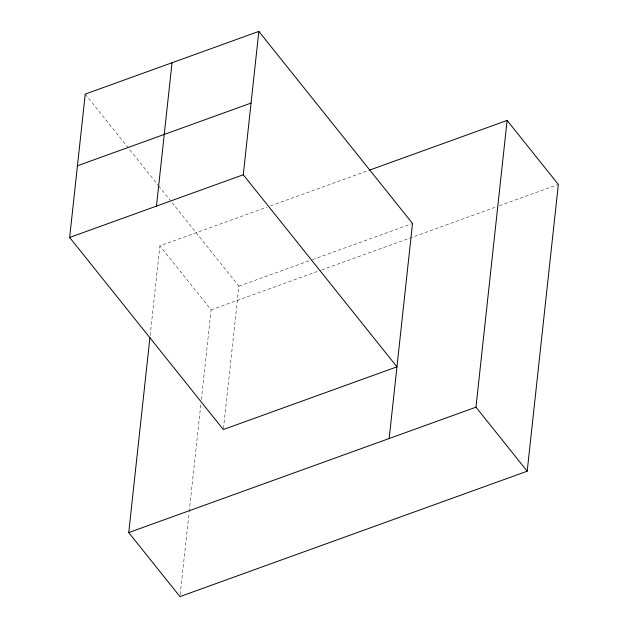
<?xml version="1.0" encoding="UTF-8"?>
<svg xmlns="http://www.w3.org/2000/svg" width="628" height="628" viewBox="0 0 628 628"><rect width="100%" height="100%" fill="white"/><g stroke="black" fill="none" stroke-linecap="round" stroke-linejoin="round"><path stroke-width="0.47" stroke-dasharray="3.14 2.35" d="M150.139 335.564L159.889 245.831L266.727 207.248M180.173 594.653L189.075 512.723M189.185 511.749L200.944 403.49M201.368 399.589L211.118 309.855L159.889 245.831M223.442 428.563L238.907 286.172L170.942 201.227M270.417 205.921L368.966 170.329M238.907 286.172L311.48 259.961M312.399 259.631L411.607 223.804M211.118 309.855L320.72 270.276M321.638 269.938L495.72 207.075M499.401 205.741L558.347 184.459M85.227 94.098L158.091 185.158M158.703 185.927L170.329 200.465"/><path stroke-width="0.94" d="M258.846 31.4L243.272 174.772L396.951 366.838L223.333 429.544L69.653 237.47L85.227 94.098L258.846 31.4L412.525 223.466L389.164 438.525M156.458 206.125L172.033 62.753M369.884 169.992L507.118 120.435L558.347 184.459L527.198 471.196L179.961 596.6L128.74 532.575L149.927 337.511M527.198 471.196L475.969 407.18L507.118 120.435M77.44 165.784L251.059 103.086M69.653 237.47L243.272 174.772M128.74 532.575L475.969 407.18"/></g></svg>
